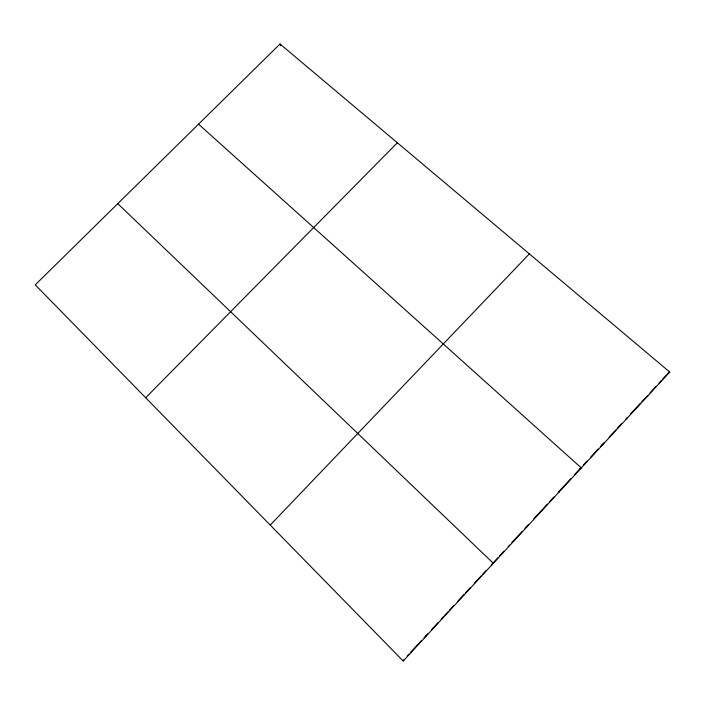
<?xml version="1.0" encoding="UTF-8"?>
<svg xmlns="http://www.w3.org/2000/svg" width="705" height="705" viewBox="0 0 705 705"><rect width="100%" height="100%" fill="white"/><g stroke="black" fill="none" stroke-linecap="round" stroke-linejoin="round"><path stroke-width="1.06" d="M425.943 636.351L426.252 635.381M403.198 661.008L669.75 372.064L280.017 43.992L35.25 284.855L403.198 661.008L403.789 659.73M407.411 655.809L408.856 654.24M410.31 652.663L421.176 640.88M424.075 637.743L427.741 633.769M431.46 629.741L438.157 622.48M441.136 619.254L443.366 616.831M444.855 615.218L447.834 611.993M449.323 610.38L453.756 605.569M457.457 601.559L464.11 594.341M465.591 592.738L470.032 587.926M474.447 583.141L481.066 575.967M482.537 574.372L486.212 570.389M491.359 564.811L497.95 557.673M499.413 556.086L503.793 551.336M508.182 546.578L509.645 544.991M511.839 542.621L522.026 531.579M524.934 528.424L528.565 524.485M533.65 518.977L547.388 504.084M549.556 501.731L553.883 497.034M570.847 478.66L558.219 492.337L559.514 491.561M574.557 474.632L581.228 467.406M583.432 465.009L587.106 461.026M590.781 457.043L598.14 449.076M600.343 446.688L604 442.714M609.12 437.17L615.694 430.041M617.157 428.455L621.537 423.705M625.908 418.973L627.362 417.395M630.27 414.249L640.44 403.225M641.885 401.647L647.842 395.813M650.001 392.861L655.976 386.384M658.963 383.15L661.202 380.718M662.691 379.096L666.428 375.051M270.253 525.102L529.349 253.879M145.679 397.752L397.364 142.771M667.177 374.24L669.75 372.064M601.814 445.093L603.621 443.745M579.757 469.001L581.308 467.935L198.546 124.159M514.756 539.448L515.531 539.237M492.83 563.216L493.341 563.295L117.77 203.657M280.017 43.992L280.608 45.755"/></g></svg>
